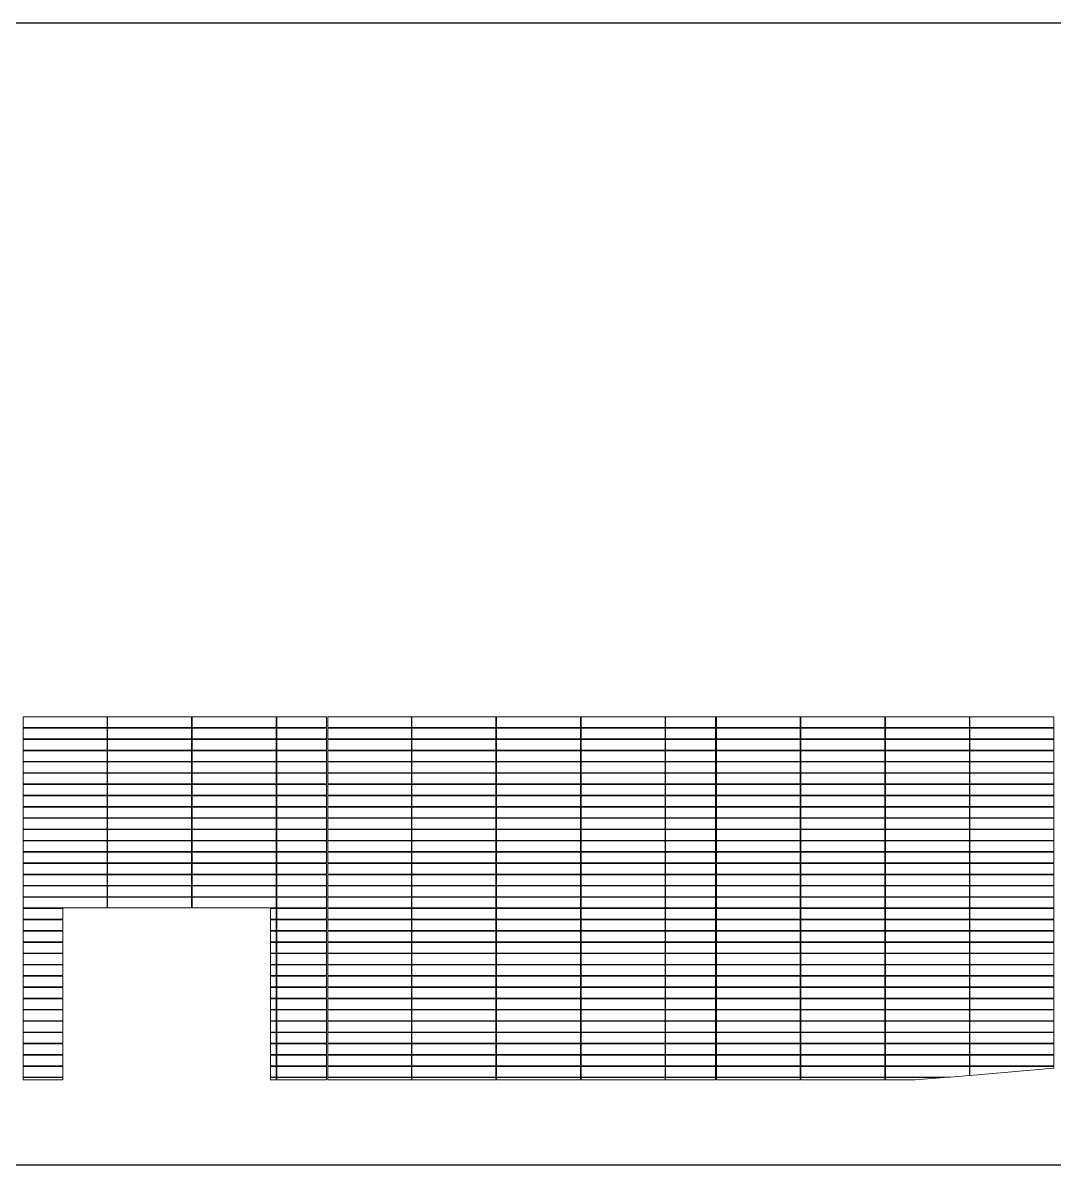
# Model space of a CAD drawing. Header units: inches. Extents: x 0 to 3347, y 4 to 908.
# Drawn here: x 706 to 1438, y 98 to 908 of the extents above; entities that cross this region are included whole.
import ezdxf

# ---------------------------------------------------------------- set-up
doc = ezdxf.new("R2010")
doc.units = ezdxf.units.IN
doc.header["$MEASUREMENT"] = 0
doc.layers.add('!Terracotta', color=31, linetype='Continuous', lineweight=20)

# ---------------------------------------------------------------- blocks, each defined once
blk = doc.blocks.new('SOUTH_ELEVATION')
at = {"layer": '!Terracotta'}
for points in [[(-2164.14, 232), (-2104.51, 232), (-2104.51, 224.38), (-2164.14, 224.38)], [(-2104.14, 232), (-2044.51, 232), (-2044.51, 224.38), (-2104.14, 224.38)], [(-2044.14, 232), (-1984.51, 232), (-1984.51, 224.38), (-2044.14, 224.38)], [(-1948.7, 224.38), (-1984.14, 224.38), (-1984.14, 232), (-1948.7, 232)], [(-1947.95, 232), (-1888.51, 232), (-1888.51, 224.38), (-1947.95, 224.38)], [(-1888.14, 232), (-1828.51, 232), (-1828.51, 224.38), (-1888.14, 224.38)], [(-1828.14, 232), (-1768.51, 232), (-1768.51, 224.38), (-1828.14, 224.38)], [(-1768.14, 232), (-1708.51, 232), (-1708.51, 224.38), (-1768.14, 224.38)], [(-1672.7, 224.38), (-1708.14, 224.38), (-1708.14, 232), (-1672.7, 232)], [(-1671.95, 232), (-1612.51, 232), (-1612.51, 224.38), (-1671.95, 224.38)], [(-1612.14, 232), (-1552.51, 232), (-1552.51, 224.38), (-1612.14, 224.38)], [(-1552.14, 232), (-1492.51, 232), (-1492.51, 224.38), (-1552.14, 224.38)], [(-1492.14, 232), (-1432.51, 232), (-1432.51, 224.38), (-1492.14, 224.38)], [(-2164.14, 224), (-2104.51, 224), (-2104.51, 216.38), (-2164.14, 216.38)], [(-2104.14, 224), (-2044.51, 224), (-2044.51, 216.38), (-2104.14, 216.38)], [(-2044.14, 224), (-1984.51, 224), (-1984.51, 216.38), (-2044.14, 216.38)], [(-1948.7, 216.38), (-1984.14, 216.38), (-1984.14, 224), (-1948.7, 224)], [(-1947.95, 224), (-1888.51, 224), (-1888.51, 216.38), (-1947.95, 216.38)], [(-1888.14, 224), (-1828.51, 224), (-1828.51, 216.38), (-1888.14, 216.38)], [(-1828.14, 224), (-1768.51, 224), (-1768.51, 216.38), (-1828.14, 216.38)], [(-1768.14, 224), (-1708.51, 224), (-1708.51, 216.38), (-1768.14, 216.38)], [(-1672.7, 216.38), (-1708.14, 216.38), (-1708.14, 224), (-1672.7, 224)], [(-1671.95, 224), (-1612.51, 224), (-1612.51, 216.38), (-1671.95, 216.38)], [(-1612.14, 224), (-1552.51, 224), (-1552.51, 216.38), (-1612.14, 216.38)], [(-1552.14, 224), (-1492.51, 224), (-1492.51, 216.38), (-1552.14, 216.38)], [(-1492.14, 224), (-1432.51, 224), (-1432.51, 216.38), (-1492.14, 216.38)], [(-2164.14, 216), (-2104.51, 216), (-2104.51, 208.38), (-2164.14, 208.38)], [(-2104.14, 216), (-2044.51, 216), (-2044.51, 208.38), (-2104.14, 208.38)], [(-2044.14, 216), (-1984.51, 216), (-1984.51, 208.38), (-2044.14, 208.38)], [(-1948.7, 208.38), (-1984.14, 208.38), (-1984.14, 216), (-1948.7, 216)], [(-1947.95, 216), (-1888.51, 216), (-1888.51, 208.38), (-1947.95, 208.38)], [(-1888.14, 216), (-1828.51, 216), (-1828.51, 208.38), (-1888.14, 208.38)], [(-1828.14, 216), (-1768.51, 216), (-1768.51, 208.38), (-1828.14, 208.38)], [(-1768.14, 216), (-1708.51, 216), (-1708.51, 208.38), (-1768.14, 208.38)], [(-1672.7, 208.38), (-1708.14, 208.38), (-1708.14, 216), (-1672.7, 216)], [(-1671.95, 216), (-1612.51, 216), (-1612.51, 208.38), (-1671.95, 208.38)], [(-1612.14, 216), (-1552.51, 216), (-1552.51, 208.38), (-1612.14, 208.38)], [(-1552.14, 216), (-1492.51, 216), (-1492.51, 208.38), (-1552.14, 208.38)], [(-1492.14, 216), (-1432.51, 216), (-1432.51, 208.38), (-1492.14, 208.38)], [(-2164.14, 208), (-2104.51, 208), (-2104.51, 200.38), (-2164.14, 200.38)], [(-2104.14, 208), (-2044.51, 208), (-2044.51, 200.38), (-2104.14, 200.38)], [(-2044.14, 208), (-1984.51, 208), (-1984.51, 200.38), (-2044.14, 200.38)], [(-1948.7, 200.38), (-1984.14, 200.38), (-1984.14, 208), (-1948.7, 208)], [(-1947.95, 208), (-1888.51, 208), (-1888.51, 200.38), (-1947.95, 200.38)], [(-1888.14, 208), (-1828.51, 208), (-1828.51, 200.38), (-1888.14, 200.38)], [(-1828.14, 208), (-1768.51, 208), (-1768.51, 200.38), (-1828.14, 200.38)], [(-1768.14, 208), (-1708.51, 208), (-1708.51, 200.38), (-1768.14, 200.38)], [(-1672.7, 200.38), (-1708.14, 200.38), (-1708.14, 208), (-1672.7, 208)], [(-1671.95, 208), (-1612.51, 208), (-1612.51, 200.38), (-1671.95, 200.38)], [(-1612.14, 208), (-1552.51, 208), (-1552.51, 200.38), (-1612.14, 200.38)], [(-1552.14, 208), (-1492.51, 208), (-1492.51, 200.38), (-1552.14, 200.38)], [(-1492.14, 208), (-1432.51, 208), (-1432.51, 200.38), (-1492.14, 200.38)], [(-2164.14, 200), (-2104.51, 200), (-2104.51, 192.38), (-2164.14, 192.38)], [(-2104.14, 200), (-2044.51, 200), (-2044.51, 192.38), (-2104.14, 192.38)], [(-2044.14, 200), (-1984.51, 200), (-1984.51, 192.38), (-2044.14, 192.38)], [(-1948.7, 192.38), (-1984.14, 192.38), (-1984.14, 200), (-1948.7, 200)], [(-1947.95, 200), (-1888.51, 200), (-1888.51, 192.38), (-1947.95, 192.38)], [(-1888.14, 200), (-1828.51, 200), (-1828.51, 192.38), (-1888.14, 192.38)], [(-1828.14, 200), (-1768.51, 200), (-1768.51, 192.38), (-1828.14, 192.38)], [(-1768.14, 200), (-1708.51, 200), (-1708.51, 192.38), (-1768.14, 192.38)], [(-1672.7, 192.38), (-1708.14, 192.38), (-1708.14, 200), (-1672.7, 200)], [(-1671.95, 200), (-1612.51, 200), (-1612.51, 192.38), (-1671.95, 192.38)], [(-1612.14, 200), (-1552.51, 200), (-1552.51, 192.38), (-1612.14, 192.38)], [(-1552.14, 200), (-1492.51, 200), (-1492.51, 192.38), (-1552.14, 192.38)], [(-1492.14, 200), (-1432.51, 200), (-1432.51, 192.38), (-1492.14, 192.38)], [(-2164.14, 192), (-2104.51, 192), (-2104.51, 184.38), (-2164.14, 184.38)], [(-2104.14, 192), (-2044.51, 192), (-2044.51, 184.38), (-2104.14, 184.38)], [(-2044.14, 192), (-1984.51, 192), (-1984.51, 184.38), (-2044.14, 184.38)], [(-1948.7, 184.38), (-1984.14, 184.38), (-1984.14, 192), (-1948.7, 192)], [(-1947.95, 192), (-1888.51, 192), (-1888.51, 184.38), (-1947.95, 184.38)], [(-1888.14, 192), (-1828.51, 192), (-1828.51, 184.38), (-1888.14, 184.38)], [(-1828.14, 192), (-1768.51, 192), (-1768.51, 184.38), (-1828.14, 184.38)], [(-1768.14, 192), (-1708.51, 192), (-1708.51, 184.38), (-1768.14, 184.38)], [(-1672.7, 184.38), (-1708.14, 184.38), (-1708.14, 192), (-1672.7, 192)], [(-1671.95, 192), (-1612.51, 192), (-1612.51, 184.38), (-1671.95, 184.38)], [(-1612.14, 192), (-1552.51, 192), (-1552.51, 184.38), (-1612.14, 184.38)], [(-1552.14, 192), (-1492.51, 192), (-1492.51, 184.38), (-1552.14, 184.38)], [(-1492.14, 192), (-1432.51, 192), (-1432.51, 184.38), (-1492.14, 184.38)], [(-2164.14, 184), (-2104.51, 184), (-2104.51, 176.38), (-2164.14, 176.38)], [(-2104.14, 184), (-2044.51, 184), (-2044.51, 176.38), (-2104.14, 176.38)], [(-2044.14, 184), (-1984.51, 184), (-1984.51, 176.38), (-2044.14, 176.38)], [(-1948.7, 176.38), (-1984.14, 176.38), (-1984.14, 184), (-1948.7, 184)], [(-1947.95, 184), (-1888.51, 184), (-1888.51, 176.38), (-1947.95, 176.38)], [(-1888.14, 184), (-1828.51, 184), (-1828.51, 176.38), (-1888.14, 176.38)], [(-1828.14, 184), (-1768.51, 184), (-1768.51, 176.38), (-1828.14, 176.38)], [(-1768.14, 184), (-1708.51, 184), (-1708.51, 176.38), (-1768.14, 176.38)], [(-1672.7, 176.38), (-1708.14, 176.38), (-1708.14, 184), (-1672.7, 184)], [(-1671.95, 184), (-1612.51, 184), (-1612.51, 176.38), (-1671.95, 176.38)], [(-1612.14, 184), (-1552.51, 184), (-1552.51, 176.38), (-1612.14, 176.38)], [(-1552.14, 184), (-1492.51, 184), (-1492.51, 176.38), (-1552.14, 176.38)], [(-1492.14, 184), (-1432.51, 184), (-1432.51, 176.38), (-1492.14, 176.38)], [(-2164.14, 176), (-2104.51, 176), (-2104.51, 168.38), (-2164.14, 168.38)], [(-2104.14, 176), (-2044.51, 176), (-2044.51, 168.38), (-2104.14, 168.38)], [(-2044.14, 176), (-1984.51, 176), (-1984.51, 168.38), (-2044.14, 168.38)], [(-1948.7, 168.38), (-1984.14, 168.38), (-1984.14, 176), (-1948.7, 176)], [(-1947.95, 176), (-1888.51, 176), (-1888.51, 168.38), (-1947.95, 168.38)], [(-1888.14, 176), (-1828.51, 176), (-1828.51, 168.38), (-1888.14, 168.38)], [(-1828.14, 176), (-1768.51, 176), (-1768.51, 168.38), (-1828.14, 168.38)], [(-1768.14, 176), (-1708.51, 176), (-1708.51, 168.38), (-1768.14, 168.38)], [(-1672.7, 168.38), (-1708.14, 168.38), (-1708.14, 176), (-1672.7, 176)], [(-1671.95, 176), (-1612.51, 176), (-1612.51, 168.38), (-1671.95, 168.38)], [(-1612.14, 176), (-1552.51, 176), (-1552.51, 168.38), (-1612.14, 168.38)], [(-1552.14, 176), (-1492.51, 176), (-1492.51, 168.38), (-1552.14, 168.38)], [(-1492.14, 176), (-1432.51, 176), (-1432.51, 168.38), (-1492.14, 168.38)], [(-2164.14, 168), (-2104.51, 168), (-2104.51, 160.38), (-2164.14, 160.38)], [(-2104.14, 168), (-2044.51, 168), (-2044.51, 160.38), (-2104.14, 160.38)], [(-2044.14, 168), (-1984.51, 168), (-1984.51, 160.38), (-2044.14, 160.38)], [(-1948.7, 160.38), (-1984.14, 160.38), (-1984.14, 168), (-1948.7, 168)], [(-1947.95, 168), (-1888.51, 168), (-1888.51, 160.38), (-1947.95, 160.38)], [(-1888.14, 168), (-1828.51, 168), (-1828.51, 160.38), (-1888.14, 160.38)], [(-1828.14, 168), (-1768.51, 168), (-1768.51, 160.38), (-1828.14, 160.38)], [(-1768.14, 168), (-1708.51, 168), (-1708.51, 160.38), (-1768.14, 160.38)], [(-1672.7, 160.38), (-1708.14, 160.38), (-1708.14, 168), (-1672.7, 168)], [(-1671.95, 168), (-1612.51, 168), (-1612.51, 160.38), (-1671.95, 160.38)], [(-1612.14, 168), (-1552.51, 168), (-1552.51, 160.38), (-1612.14, 160.38)], [(-1552.14, 168), (-1492.51, 168), (-1492.51, 160.38), (-1552.14, 160.38)], [(-1492.14, 168), (-1432.51, 168), (-1432.51, 160.38), (-1492.14, 160.38)], [(-2164.14, 160), (-2104.51, 160), (-2104.51, 152.38), (-2164.14, 152.38)], [(-2104.14, 160), (-2044.51, 160), (-2044.51, 152.38), (-2104.14, 152.38)], [(-2044.14, 160), (-1984.51, 160), (-1984.51, 152.38), (-2044.14, 152.38)], [(-1948.7, 152.38), (-1984.14, 152.38), (-1984.14, 160), (-1948.7, 160)], [(-1947.95, 160), (-1888.51, 160), (-1888.51, 152.38), (-1947.95, 152.38)], [(-1888.14, 160), (-1828.51, 160), (-1828.51, 152.38), (-1888.14, 152.38)], [(-1828.14, 160), (-1768.51, 160), (-1768.51, 152.38), (-1828.14, 152.38)], [(-1768.14, 160), (-1708.51, 160), (-1708.51, 152.38), (-1768.14, 152.38)], [(-1672.7, 152.38), (-1708.14, 152.38), (-1708.14, 160), (-1672.7, 160)], [(-1671.95, 160), (-1612.51, 160), (-1612.51, 152.38), (-1671.95, 152.38)], [(-1612.14, 160), (-1552.51, 160), (-1552.51, 152.38), (-1612.14, 152.38)], [(-1552.14, 160), (-1492.51, 160), (-1492.51, 152.38), (-1552.14, 152.38)], [(-1492.14, 160), (-1432.51, 160), (-1432.51, 152.38), (-1492.14, 152.38)], [(-2164.14, 152), (-2104.51, 152), (-2104.51, 144.38), (-2164.14, 144.38)], [(-2104.14, 152), (-2044.51, 152), (-2044.51, 144.38), (-2104.14, 144.38)], [(-2044.14, 152), (-1984.51, 152), (-1984.51, 144.38), (-2044.14, 144.38)], [(-1948.7, 144.38), (-1984.14, 144.38), (-1984.14, 152), (-1948.7, 152)], [(-1947.95, 152), (-1888.51, 152), (-1888.51, 144.38), (-1947.95, 144.38)], [(-1888.14, 152), (-1828.51, 152), (-1828.51, 144.38), (-1888.14, 144.38)], [(-1828.14, 152), (-1768.51, 152), (-1768.51, 144.38), (-1828.14, 144.38)], [(-1768.14, 152), (-1708.51, 152), (-1708.51, 144.38), (-1768.14, 144.38)], [(-1672.7, 144.38), (-1708.14, 144.38), (-1708.14, 152), (-1672.7, 152)], [(-1671.95, 152), (-1612.51, 152), (-1612.51, 144.38), (-1671.95, 144.38)], [(-1612.14, 152), (-1552.51, 152), (-1552.51, 144.38), (-1612.14, 144.38)], [(-1552.14, 152), (-1492.51, 152), (-1492.51, 144.38), (-1552.14, 144.38)], [(-1492.14, 152), (-1432.51, 152), (-1432.51, 144.38), (-1492.14, 144.38)], [(-2164.14, 144), (-2104.51, 144), (-2104.51, 136.38), (-2164.14, 136.38)], [(-2104.14, 144), (-2044.51, 144), (-2044.51, 136.38), (-2104.14, 136.38)], [(-2044.14, 144), (-1984.51, 144), (-1984.51, 136.38), (-2044.14, 136.38)], [(-1948.7, 136.38), (-1984.14, 136.38), (-1984.14, 144), (-1948.7, 144)], [(-1947.95, 144), (-1888.51, 144), (-1888.51, 136.38), (-1947.95, 136.38)], [(-1888.14, 144), (-1828.51, 144), (-1828.51, 136.38), (-1888.14, 136.38)], [(-1828.14, 144), (-1768.51, 144), (-1768.51, 136.38), (-1828.14, 136.38)], [(-1768.14, 144), (-1708.51, 144), (-1708.51, 136.38), (-1768.14, 136.38)], [(-1672.7, 136.38), (-1708.14, 136.38), (-1708.14, 144), (-1672.7, 144)], [(-1671.95, 144), (-1612.51, 144), (-1612.51, 136.38), (-1671.95, 136.38)], [(-1612.14, 144), (-1552.51, 144), (-1552.51, 136.38), (-1612.14, 136.38)], [(-1552.14, 144), (-1492.51, 144), (-1492.51, 136.38), (-1552.14, 136.38)], [(-1492.14, 144), (-1432.51, 144), (-1432.51, 136.38), (-1492.14, 136.38)], [(-2164.14, 136), (-2104.51, 136), (-2104.51, 128.38), (-2164.14, 128.38)], [(-2104.14, 136), (-2044.51, 136), (-2044.51, 128.38), (-2104.14, 128.38)], [(-2044.14, 136), (-1984.51, 136), (-1984.51, 128.38), (-2044.14, 128.38)], [(-1948.7, 128.38), (-1984.14, 128.38), (-1984.14, 136), (-1948.7, 136)], [(-1947.95, 136), (-1888.51, 136), (-1888.51, 128.38), (-1947.95, 128.38)], [(-1888.14, 136), (-1828.51, 136), (-1828.51, 128.38), (-1888.14, 128.38)], [(-1828.14, 136), (-1768.51, 136), (-1768.51, 128.38), (-1828.14, 128.38)], [(-1768.14, 136), (-1708.51, 136), (-1708.51, 128.38), (-1768.14, 128.38)], [(-1672.7, 128.38), (-1708.14, 128.38), (-1708.14, 136), (-1672.7, 136)], [(-1671.95, 136), (-1612.51, 136), (-1612.51, 128.38), (-1671.95, 128.38)], [(-1612.14, 136), (-1552.51, 136), (-1552.51, 128.38), (-1612.14, 128.38)], [(-1552.14, 136), (-1492.51, 136), (-1492.51, 128.38), (-1552.14, 128.38)], [(-1492.14, 136), (-1432.51, 136), (-1432.51, 128.38), (-1492.14, 128.38)], [(-2164.14, 128), (-2104.51, 128), (-2104.51, 120.38), (-2164.14, 120.38)], [(-2104.14, 128), (-2044.51, 128), (-2044.51, 120.38), (-2104.14, 120.38)], [(-2044.14, 128), (-1984.51, 128), (-1984.51, 120.38), (-2044.14, 120.38)], [(-1948.7, 120.38), (-1984.14, 120.38), (-1984.14, 128), (-1948.7, 128)], [(-1947.95, 128), (-1888.51, 128), (-1888.51, 120.38), (-1947.95, 120.38)], [(-1888.14, 128), (-1828.51, 128), (-1828.51, 120.38), (-1888.14, 120.38)], [(-1828.14, 128), (-1768.51, 128), (-1768.51, 120.38), (-1828.14, 120.38)], [(-1768.14, 128), (-1708.51, 128), (-1708.51, 120.38), (-1768.14, 120.38)], [(-1672.7, 120.38), (-1708.14, 120.38), (-1708.14, 128), (-1672.7, 128)], [(-1671.95, 128), (-1612.51, 128), (-1612.51, 120.38), (-1671.95, 120.38)], [(-1612.14, 128), (-1552.51, 128), (-1552.51, 120.38), (-1612.14, 120.38)], [(-1552.14, 128), (-1492.51, 128), (-1492.51, 120.38), (-1552.14, 120.38)], [(-1492.14, 128), (-1432.51, 128), (-1432.51, 120.38), (-1492.14, 120.38)], [(-2164.14, 120), (-2104.51, 120), (-2104.51, 112.38), (-2164.14, 112.38)], [(-2104.14, 120), (-2044.51, 120), (-2044.51, 112.38), (-2104.14, 112.38)], [(-2044.14, 120), (-1984.51, 120), (-1984.51, 112.38), (-2044.14, 112.38)], [(-1948.7, 112.38), (-1984.14, 112.38), (-1984.14, 120), (-1948.7, 120)], [(-1947.95, 120), (-1888.51, 120), (-1888.51, 112.38), (-1947.95, 112.38)], [(-1888.14, 120), (-1828.51, 120), (-1828.51, 112.38), (-1888.14, 112.38)], [(-1828.14, 120), (-1768.51, 120), (-1768.51, 112.38), (-1828.14, 112.38)], [(-1768.14, 120), (-1708.51, 120), (-1708.51, 112.38), (-1768.14, 112.38)], [(-1672.7, 112.38), (-1708.14, 112.38), (-1708.14, 120), (-1672.7, 120)], [(-1671.95, 120), (-1612.51, 120), (-1612.51, 112.38), (-1671.95, 112.38)], [(-1612.14, 120), (-1552.51, 120), (-1552.51, 112.38), (-1612.14, 112.38)], [(-1552.14, 120), (-1492.51, 120), (-1492.51, 112.38), (-1552.14, 112.38)], [(-1492.14, 120), (-1432.51, 120), (-1432.51, 112.38), (-1492.14, 112.38)], [(-2164.14, 112), (-2104.51, 112), (-2104.51, 104.38), (-2164.14, 104.38)], [(-2104.14, 112), (-2044.51, 112), (-2044.51, 104.38), (-2104.14, 104.38)], [(-2044.14, 112), (-1984.51, 112), (-1984.51, 104.38), (-2044.14, 104.38)], [(-1948.7, 104.38), (-1984.14, 104.38), (-1984.14, 112), (-1948.7, 112)], [(-1947.95, 112), (-1888.51, 112), (-1888.51, 104.38), (-1947.95, 104.38)], [(-1888.14, 112), (-1828.51, 112), (-1828.51, 104.38), (-1888.14, 104.38)], [(-1828.14, 112), (-1768.51, 112), (-1768.51, 104.38), (-1828.14, 104.38)], [(-1768.14, 112), (-1708.51, 112), (-1708.51, 104.38), (-1768.14, 104.38)], [(-1672.7, 104.38), (-1708.14, 104.38), (-1708.14, 112), (-1672.7, 112)], [(-1671.95, 112), (-1612.51, 112), (-1612.51, 104.38), (-1671.95, 104.38)], [(-1612.14, 112), (-1552.51, 112), (-1552.51, 104.38), (-1612.14, 104.38)], [(-1552.14, 112), (-1492.51, 112), (-1492.51, 104.38), (-1552.14, 104.38)], [(-1492.14, 112), (-1432.51, 112), (-1432.51, 104.38), (-1492.14, 104.38)], [(-2164.14, 104), (-2104.51, 104), (-2104.51, 96.38), (-2164.14, 96.38)], [(-2104.14, 104), (-2044.51, 104), (-2044.51, 96.38), (-2104.14, 96.38)], [(-2044.14, 104), (-1984.51, 104), (-1984.51, 96.38), (-2044.14, 96.38)], [(-1948.7, 96.38), (-1984.14, 96.38), (-1984.14, 104), (-1948.7, 104)], [(-1947.95, 104), (-1888.51, 104), (-1888.51, 96.38), (-1947.95, 96.38)], [(-1888.14, 104), (-1828.51, 104), (-1828.51, 96.38), (-1888.14, 96.38)], [(-1828.14, 104), (-1768.51, 104), (-1768.51, 96.38), (-1828.14, 96.38)], [(-1768.14, 104), (-1708.51, 104), (-1708.51, 96.38), (-1768.14, 96.38)], [(-1672.7, 96.38), (-1708.14, 96.38), (-1708.14, 104), (-1672.7, 104)], [(-1671.95, 104), (-1612.51, 104), (-1612.51, 96.38), (-1671.95, 96.38)], [(-1612.14, 104), (-1552.51, 104), (-1552.51, 96.38), (-1612.14, 96.38)], [(-1552.14, 104), (-1492.51, 104), (-1492.51, 96.38), (-1552.14, 96.38)], [(-1492.14, 104), (-1432.51, 104), (-1432.51, 96.38), (-1492.14, 96.38)], [(-2164.14, 96), (-2136.01, 96), (-2136.01, 88.37), (-2164.14, 88.37)], [(-1988.64, 88.37), (-1988.64, 96), (-1984.51, 96), (-1984.51, 88.37)], [(-1948.7, 88.38), (-1984.14, 88.38), (-1984.14, 96), (-1948.7, 96)], [(-1947.95, 96), (-1888.51, 96), (-1888.51, 88.37), (-1947.95, 88.37)], [(-1888.14, 96), (-1828.51, 96), (-1828.51, 88.37), (-1888.14, 88.37)], [(-1828.14, 96), (-1768.51, 96), (-1768.51, 88.37), (-1828.14, 88.37)], [(-1768.14, 96), (-1708.51, 96), (-1708.51, 88.37), (-1768.14, 88.37)], [(-1672.7, 88.38), (-1708.14, 88.38), (-1708.14, 96), (-1672.7, 96)], [(-1671.95, 96), (-1612.51, 96), (-1612.51, 88.37), (-1671.95, 88.37)], [(-1612.14, 96), (-1552.51, 96), (-1552.51, 88.37), (-1612.14, 88.37)], [(-1552.14, 96), (-1492.51, 96), (-1492.51, 88.37), (-1552.14, 88.37)], [(-1492.14, 96), (-1432.51, 96), (-1432.51, 88.37), (-1492.14, 88.37)], [(-2164.14, 88), (-2136.01, 88), (-2136.01, 80.37), (-2164.14, 80.37)], [(-1988.64, 80.37), (-1988.64, 88), (-1984.51, 88), (-1984.51, 80.37)], [(-1948.7, 80.38), (-1984.14, 80.38), (-1984.14, 88), (-1948.7, 88)], [(-1947.95, 88), (-1888.51, 88), (-1888.51, 80.37), (-1947.95, 80.37)], [(-1888.14, 88), (-1828.51, 88), (-1828.51, 80.37), (-1888.14, 80.37)], [(-1828.14, 88), (-1768.51, 88), (-1768.51, 80.37), (-1828.14, 80.37)], [(-1768.14, 88), (-1708.51, 88), (-1708.51, 80.37), (-1768.14, 80.37)], [(-1672.7, 80.38), (-1708.14, 80.38), (-1708.14, 88), (-1672.7, 88)], [(-1671.95, 88), (-1612.51, 88), (-1612.51, 80.37), (-1671.95, 80.37)], [(-1612.14, 88), (-1552.51, 88), (-1552.51, 80.37), (-1612.14, 80.37)], [(-1552.14, 88), (-1492.51, 88), (-1492.51, 80.37), (-1552.14, 80.37)], [(-1492.14, 88), (-1432.51, 88), (-1432.51, 80.37), (-1492.14, 80.37)], [(-2164.14, 80), (-2136.01, 80), (-2136.01, 72.37), (-2164.14, 72.37)], [(-1988.64, 72.37), (-1988.64, 80), (-1984.51, 80), (-1984.51, 72.37)], [(-1948.7, 72.38), (-1984.14, 72.38), (-1984.14, 80), (-1948.7, 80)], [(-1947.95, 80), (-1888.51, 80), (-1888.51, 72.37), (-1947.95, 72.37)], [(-1888.14, 80), (-1828.51, 80), (-1828.51, 72.37), (-1888.14, 72.37)], [(-1828.14, 80), (-1768.51, 80), (-1768.51, 72.37), (-1828.14, 72.37)], [(-1768.14, 80), (-1708.51, 80), (-1708.51, 72.37), (-1768.14, 72.37)], [(-1672.7, 72.38), (-1708.14, 72.38), (-1708.14, 80), (-1672.7, 80)], [(-1671.95, 80), (-1612.51, 80), (-1612.51, 72.37), (-1671.95, 72.37)], [(-1612.14, 80), (-1552.51, 80), (-1552.51, 72.37), (-1612.14, 72.37)], [(-1552.14, 80), (-1492.51, 80), (-1492.51, 72.37), (-1552.14, 72.37)], [(-1492.14, 80), (-1432.51, 80), (-1432.51, 72.37), (-1492.14, 72.37)], [(-2164.14, 72), (-2136.01, 72), (-2136.01, 64.37), (-2164.14, 64.37)], [(-1988.64, 64.37), (-1988.64, 72), (-1984.51, 72), (-1984.51, 64.37)], [(-1948.7, 64.38), (-1984.14, 64.38), (-1984.14, 72), (-1948.7, 72)], [(-1947.95, 72), (-1888.51, 72), (-1888.51, 64.37), (-1947.95, 64.37)], [(-1888.14, 72), (-1828.51, 72), (-1828.51, 64.37), (-1888.14, 64.37)], [(-1828.14, 72), (-1768.51, 72), (-1768.51, 64.37), (-1828.14, 64.37)], [(-1768.14, 72), (-1708.51, 72), (-1708.51, 64.37), (-1768.14, 64.37)], [(-1672.7, 64.38), (-1708.14, 64.38), (-1708.14, 72), (-1672.7, 72)], [(-1671.95, 72), (-1612.51, 72), (-1612.51, 64.37), (-1671.95, 64.37)], [(-1612.14, 72), (-1552.51, 72), (-1552.51, 64.37), (-1612.14, 64.37)], [(-1552.14, 72), (-1492.51, 72), (-1492.51, 64.37), (-1552.14, 64.37)], [(-1492.14, 72), (-1432.51, 72), (-1432.51, 64.37), (-1492.14, 64.37)], [(-2164.14, 64), (-2136.01, 64), (-2136.01, 56.37), (-2164.14, 56.37)], [(-1988.64, 56.37), (-1988.64, 64), (-1984.51, 64), (-1984.51, 56.37)], [(-1948.7, 56.38), (-1984.14, 56.38), (-1984.14, 64), (-1948.7, 64)], [(-1947.95, 64), (-1888.51, 64), (-1888.51, 56.37), (-1947.95, 56.37)], [(-1888.14, 64), (-1828.51, 64), (-1828.51, 56.37), (-1888.14, 56.37)], [(-1828.14, 64), (-1768.51, 64), (-1768.51, 56.37), (-1828.14, 56.37)], [(-1768.14, 64), (-1708.51, 64), (-1708.51, 56.37), (-1768.14, 56.37)], [(-1672.7, 56.38), (-1708.14, 56.38), (-1708.14, 64), (-1672.7, 64)], [(-1671.95, 64), (-1612.51, 64), (-1612.51, 56.37), (-1671.95, 56.37)], [(-1612.14, 64), (-1552.51, 64), (-1552.51, 56.37), (-1612.14, 56.37)], [(-1552.14, 64), (-1492.51, 64), (-1492.51, 56.37), (-1552.14, 56.37)], [(-1492.14, 64), (-1432.51, 64), (-1432.51, 56.37), (-1492.14, 56.37)], [(-2164.14, 56), (-2136.01, 56), (-2136.01, 48.37), (-2164.14, 48.37)], [(-1988.64, 48.37), (-1988.64, 56), (-1984.51, 56), (-1984.51, 48.37)], [(-1948.7, 48.38), (-1984.14, 48.38), (-1984.14, 56), (-1948.7, 56)], [(-1947.95, 56), (-1888.51, 56), (-1888.51, 48.37), (-1947.95, 48.37)], [(-1888.14, 56), (-1828.51, 56), (-1828.51, 48.37), (-1888.14, 48.37)], [(-1828.14, 56), (-1768.51, 56), (-1768.51, 48.37), (-1828.14, 48.37)], [(-1768.14, 56), (-1708.51, 56), (-1708.51, 48.37), (-1768.14, 48.37)], [(-1672.7, 48.38), (-1708.14, 48.38), (-1708.14, 56), (-1672.7, 56)], [(-1671.95, 56), (-1612.51, 56), (-1612.51, 48.37), (-1671.95, 48.37)], [(-1612.14, 56), (-1552.51, 56), (-1552.51, 48.37), (-1612.14, 48.37)], [(-1552.14, 56), (-1492.51, 56), (-1492.51, 48.37), (-1552.14, 48.37)], [(-1492.14, 56), (-1432.51, 56), (-1432.51, 48.37), (-1492.14, 48.37)], [(-2164.14, 48), (-2136.01, 48), (-2136.01, 40.37), (-2164.14, 40.37)], [(-1988.64, 40.37), (-1988.64, 48), (-1984.51, 48), (-1984.51, 40.37)], [(-1948.7, 40.38), (-1984.14, 40.38), (-1984.14, 48), (-1948.7, 48)], [(-1947.95, 48), (-1888.51, 48), (-1888.51, 40.37), (-1947.95, 40.37)], [(-1888.14, 48), (-1828.51, 48), (-1828.51, 40.37), (-1888.14, 40.37)], [(-1828.14, 48), (-1768.51, 48), (-1768.51, 40.37), (-1828.14, 40.37)], [(-1768.14, 48), (-1708.51, 48), (-1708.51, 40.37), (-1768.14, 40.37)], [(-1672.7, 40.38), (-1708.14, 40.38), (-1708.14, 48), (-1672.7, 48)], [(-1671.95, 48), (-1612.51, 48), (-1612.51, 40.37), (-1671.95, 40.37)], [(-1612.14, 48), (-1552.51, 48), (-1552.51, 40.37), (-1612.14, 40.37)], [(-1552.14, 48), (-1492.51, 48), (-1492.51, 40.37), (-1552.14, 40.37)], [(-1492.14, 48), (-1432.51, 48), (-1432.51, 40.37), (-1492.14, 40.37)], [(-2164.14, 40), (-2136.01, 40), (-2136.01, 32.37), (-2164.14, 32.37)], [(-1988.64, 32.37), (-1988.64, 40), (-1984.51, 40), (-1984.51, 32.37)], [(-1948.7, 32.38), (-1984.14, 32.38), (-1984.14, 40), (-1948.7, 40)], [(-1947.95, 40), (-1888.51, 40), (-1888.51, 32.37), (-1947.95, 32.37)], [(-1888.14, 40), (-1828.51, 40), (-1828.51, 32.37), (-1888.14, 32.37)], [(-1828.14, 40), (-1768.51, 40), (-1768.51, 32.37), (-1828.14, 32.37)], [(-1768.14, 40), (-1708.51, 40), (-1708.51, 32.37), (-1768.14, 32.37)], [(-1672.7, 32.38), (-1708.14, 32.38), (-1708.14, 40), (-1672.7, 40)], [(-1671.95, 40), (-1612.51, 40), (-1612.51, 32.37), (-1671.95, 32.37)], [(-1612.14, 40), (-1552.51, 40), (-1552.51, 32.37), (-1612.14, 32.37)], [(-1552.14, 40), (-1492.51, 40), (-1492.51, 32.37), (-1552.14, 32.37)], [(-1492.14, 40), (-1432.51, 40), (-1432.51, 32.37), (-1492.14, 32.37)], [(-2164.14, 32), (-2136.01, 32), (-2136.01, 24.37), (-2164.14, 24.37)], [(-1988.64, 24.37), (-1988.64, 32), (-1984.51, 32), (-1984.51, 24.37)], [(-1948.7, 24.38), (-1984.14, 24.38), (-1984.14, 32), (-1948.7, 32)], [(-1947.95, 32), (-1888.51, 32), (-1888.51, 24.37), (-1947.95, 24.37)], [(-1888.14, 32), (-1828.51, 32), (-1828.51, 24.37), (-1888.14, 24.37)], [(-1828.14, 32), (-1768.51, 32), (-1768.51, 24.37), (-1828.14, 24.37)], [(-1768.14, 32), (-1708.51, 32), (-1708.51, 24.37), (-1768.14, 24.37)], [(-1672.7, 24.38), (-1708.14, 24.38), (-1708.14, 32), (-1672.7, 32)], [(-1671.95, 32), (-1612.51, 32), (-1612.51, 24.37), (-1671.95, 24.37)], [(-1612.14, 32), (-1552.51, 32), (-1552.51, 24.37), (-1612.14, 24.37)], [(-1552.14, 32), (-1492.51, 32), (-1492.51, 24.37), (-1552.14, 24.37)], [(-1492.14, 32), (-1432.51, 32), (-1432.51, 24.37), (-1492.14, 24.37)], [(-2164.14, 24), (-2136.01, 24), (-2136.01, 16.37), (-2164.14, 16.37)], [(-1988.64, 16.37), (-1988.64, 24), (-1984.51, 24), (-1984.51, 16.37)], [(-1948.7, 16.38), (-1984.14, 16.38), (-1984.14, 24), (-1948.7, 24)], [(-1947.95, 24), (-1888.51, 24), (-1888.51, 16.37), (-1947.95, 16.37)], [(-1888.14, 24), (-1828.51, 24), (-1828.51, 16.37), (-1888.14, 16.37)], [(-1828.14, 24), (-1768.51, 24), (-1768.51, 16.37), (-1828.14, 16.37)], [(-1768.14, 24), (-1708.51, 24), (-1708.51, 16.37), (-1768.14, 16.37)], [(-1672.7, 16.38), (-1708.14, 16.38), (-1708.14, 24), (-1672.7, 24)], [(-1671.95, 24), (-1612.51, 24), (-1612.51, 16.37), (-1671.95, 16.37)], [(-1612.14, 24), (-1552.51, 24), (-1552.51, 16.37), (-1612.14, 16.37)], [(-1552.14, 24), (-1492.51, 24), (-1492.51, 16.37), (-1552.14, 16.37)], [(-1492.14, 24), (-1432.51, 24), (-1432.51, 16.37), (-1492.14, 16.37)], [(-2164.14, 16), (-2136.01, 16), (-2136.01, 8.37), (-2164.14, 8.37)], [(-1988.64, 8.37), (-1988.64, 16), (-1984.51, 16), (-1984.51, 8.37)], [(-1948.7, 8.38), (-1984.14, 8.38), (-1984.14, 16), (-1948.7, 16)], [(-1947.95, 16), (-1888.51, 16), (-1888.51, 8.37), (-1947.95, 8.37)], [(-1888.14, 16), (-1828.51, 16), (-1828.51, 8.37), (-1888.14, 8.37)], [(-1828.14, 16), (-1768.51, 16), (-1768.51, 8.37), (-1828.14, 8.37)], [(-1768.14, 16), (-1708.51, 16), (-1708.51, 8.37), (-1768.14, 8.37)], [(-1672.7, 8.38), (-1708.14, 8.38), (-1708.14, 16), (-1672.7, 16)], [(-1671.95, 16), (-1612.51, 16), (-1612.51, 8.37), (-1671.95, 8.37)], [(-1612.14, 16), (-1552.51, 16), (-1552.51, 8.37), (-1612.14, 8.37)], [(-1552.14, 16), (-1492.51, 16), (-1492.51, 8.37), (-1552.14, 8.37)], [(-1492.14, 16), (-1432.51, 16), (-1432.51, 8.37), (-1492.14, 8.37)], [(-2164.14, 8), (-2136.01, 8), (-2136.01, 0.37), (-2164.14, 0.37)], [(-1988.64, 0.37), (-1988.64, 8), (-1984.51, 8), (-1984.51, 0.37)], [(-1988.64, -7.63), (-1988.64, 0), (-1984.51, 0), (-1984.51, -7.63)], [(-1948.7, 0.38), (-1984.14, 0.38), (-1984.14, 8), (-1948.7, 8)], [(-1948.7, -7.62), (-1984.14, -7.62), (-1984.14, 0), (-1948.7, 0)], [(-1947.95, 8), (-1888.51, 8), (-1888.51, 0.37), (-1947.95, 0.37)], [(-1947.95, 0), (-1888.51, 0), (-1888.51, -7.63), (-1947.95, -7.63)], [(-1888.14, 8), (-1828.51, 8), (-1828.51, 0.37), (-1888.14, 0.37)], [(-1888.14, 0), (-1828.51, 0), (-1828.51, -7.63), (-1888.14, -7.63)], [(-1828.14, 8), (-1768.51, 8), (-1768.51, 0.37), (-1828.14, 0.37)], [(-1828.14, 0), (-1768.51, 0), (-1768.51, -7.63), (-1828.14, -7.63)], [(-1768.14, 8), (-1708.51, 8), (-1708.51, 0.37), (-1768.14, 0.37)], [(-1768.14, 0), (-1708.51, 0), (-1708.51, -7.63), (-1768.14, -7.63)], [(-1672.7, 0.38), (-1708.14, 0.38), (-1708.14, 8), (-1672.7, 8)], [(-1672.7, -7.62), (-1708.14, -7.62), (-1708.14, 0), (-1672.7, 0)], [(-1671.95, 8), (-1612.51, 8), (-1612.51, 0.37), (-1671.95, 0.37)], [(-1671.95, 0), (-1612.51, 0), (-1612.51, -7.63), (-1671.95, -7.63)], [(-1612.14, 8), (-1552.51, 8), (-1552.51, 0.37), (-1612.14, 0.37)], [(-1612.14, 0), (-1552.51, 0), (-1552.51, -7.63), (-1612.14, -7.63)], [(-1552.14, 8), (-1492.51, 8), (-1492.51, 0.37), (-1552.14, 0.37)], [(-1552.14, 0), (-1492.51, 0), (-1492.51, -7.63), (-1552.14, -7.63)], [(-1492.14, 8), (-1432.51, 8), (-1432.51, 0.37), (-1492.14, 0.37)], [(-1492.14, 0), (-1432.51, 0), (-1432.51, -7.63), (-1492.14, -7.63)], [(-2164.14, 0), (-2136.01, 0), (-2136.01, -7.63), (-2164.14, -7.63)], [(-2164.14, -8), (-2136.01, -8), (-2136.01, -15.63), (-2164.14, -15.63)], [(-1988.64, -15.63), (-1988.64, -8), (-1984.51, -8), (-1984.51, -15.63)], [(-1948.7, -15.62), (-1984.14, -15.62), (-1984.14, -8), (-1948.7, -8)], [(-1947.95, -8), (-1888.51, -8), (-1888.51, -15.63), (-1947.95, -15.63)], [(-1888.14, -8), (-1828.51, -8), (-1828.51, -15.63), (-1888.14, -15.63)], [(-1828.14, -8), (-1768.51, -8), (-1768.51, -15.63), (-1828.14, -15.63)], [(-1768.14, -8), (-1708.51, -8), (-1708.51, -15.63), (-1768.14, -15.63)], [(-1672.7, -15.62), (-1708.14, -15.62), (-1708.14, -8), (-1672.7, -8)], [(-1671.95, -8), (-1612.51, -8), (-1612.51, -15.63), (-1671.95, -15.63)], [(-1612.14, -8), (-1552.51, -8), (-1552.51, -15.63), (-1612.14, -15.63)], [(-1552.14, -8), (-1492.51, -8), (-1492.51, -15.63), (-1552.14, -15.63)], [(-1492.14, -8), (-1432.51, -8), (-1432.51, -15.63), (-1492.14, -15.63)], [(-2164.14, -16), (-2136.01, -16), (-2136.01, -23.63), (-2164.14, -23.63)], [(-1988.64, -23.63), (-1988.64, -16), (-1984.51, -16), (-1984.51, -23.63)], [(-1948.7, -23.62), (-1984.14, -23.62), (-1984.14, -16), (-1948.7, -16)], [(-1947.95, -16), (-1888.51, -16), (-1888.51, -23.63), (-1947.95, -23.63)], [(-1888.14, -16), (-1828.51, -16), (-1828.51, -23.63), (-1888.14, -23.63)], [(-1828.14, -16), (-1768.51, -16), (-1768.51, -23.63), (-1828.14, -23.63)], [(-1768.14, -16), (-1708.51, -16), (-1708.51, -23.63), (-1768.14, -23.63)], [(-1672.7, -23.62), (-1708.14, -23.62), (-1708.14, -16), (-1672.7, -16)], [(-1671.95, -16), (-1612.51, -16), (-1612.51, -23.63), (-1671.95, -23.63)], [(-1612.14, -16), (-1552.51, -16), (-1552.51, -23.63), (-1612.14, -23.63)], [(-1492.51, -22.48), (-1506.06, -23.63), (-1552.14, -23.63), (-1552.14, -16), (-1492.51, -16)], [(-1492.14, -16), (-1432.51, -16), (-1432.51, -17.36), (-1492.14, -22.45)], [(-2164.14, -25.63), (-2164.14, -24), (-2136.01, -24), (-2136.01, -25.63)], [(-1988.64, -25.63), (-1988.64, -24), (-1984.51, -24), (-1984.51, -25.63)], [(-1948.7, -25.63), (-1984.14, -25.63), (-1984.14, -24), (-1948.7, -24)], [(-1947.95, -25.63), (-1947.95, -24), (-1888.51, -24), (-1888.51, -25.63)], [(-1888.14, -25.63), (-1888.14, -24), (-1828.51, -24), (-1828.51, -25.63)], [(-1828.14, -25.63), (-1828.14, -24), (-1768.51, -24), (-1768.51, -25.63)], [(-1768.14, -25.63), (-1768.14, -24), (-1708.51, -24), (-1708.51, -25.63)], [(-1672.7, -25.63), (-1708.14, -25.63), (-1708.14, -24), (-1672.7, -24)], [(-1671.95, -25.63), (-1671.95, -24), (-1612.51, -24), (-1612.51, -25.63)], [(-1612.14, -25.63), (-1612.14, -24), (-1552.51, -24), (-1552.51, -25.63)], [(-1530.87, -25.63), (-1552.14, -25.63), (-1552.14, -24), (-1510.46, -24)]]:
    blk.add_lwpolyline(points, close=True, dxfattribs=at)

msp = doc.modelspace()

# ---------------------------------------------------------------- linework, layer by layer
at = {"color": 4}
msp.add_lwpolyline([(0, 908.05), (3347.48, 908.05), (3347.48, 97.54), (0, 97.54)], close=True, dxfattribs=at)

# ---------------------------------------------------------------- block references
msp.add_blockref('SOUTH_ELEVATION', (2870.17, 183.63))

doc.saveas('drawing.dxf')
